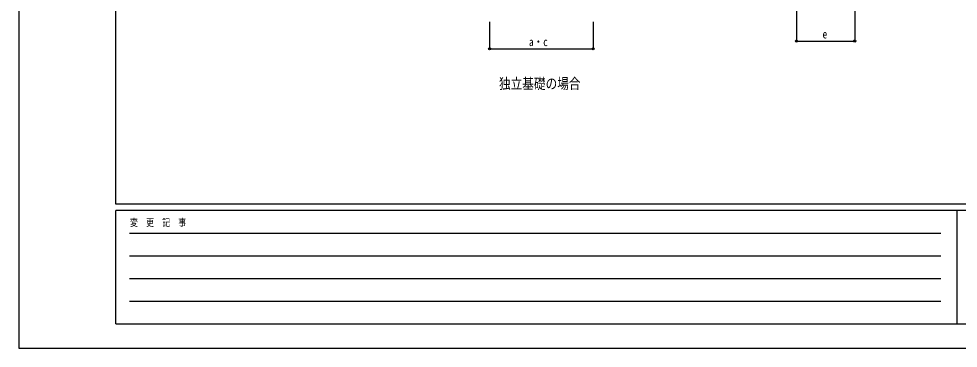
# Model space of a CAD drawing. Units: millimetres, scale not verified. Extents: x -10512 to 10512, y -7425 to 7425.
# Drawn here: x -10512 to -3253, y -7425 to -4883 of the extents above; entities that cross this region are included whole.
import ezdxf
from ezdxf.enums import TextEntityAlignment as Align

# ---------------------------------------------------------------- set-up
doc = ezdxf.new("R2010")
doc.units = ezdxf.units.MM
doc.header["$LTSCALE"] = 30
for name, color, linetype in [('0-2_USER1', 3, 'Continuous'), ('0-6_YKK_D', 6, 'Continuous'), ('0-7_YKK_ZWAK', 7, 'Continuous')]:
    doc.layers.add(name, color=color, linetype=linetype)
doc.styles.add('ＭＳ ゴシック', font='')
doc.styles.get('ＭＳ ゴシック').set_extended_font_data('MS Gothic')

msp = doc.modelspace()

# ---------------------------------------------------------------- linework, layer by layer
at = {"layer": '0-6_YKK_D'}
for p, q in [((-4502.57, -4805.09), (-4502.57, -5056.09)), ((-4052.57, -4805.09), (-4052.57, -5056.09)), ((-6874.29, -4906.02), (-6874.29, -5115.33)), ((-6074.29, -4906.02), (-6074.29, -5115.33)), ((-4502.57, -5055.09), (-4052.57, -5055.09)), ((-6874.29, -5114.33), (-6074.29, -5114.33))]:
    msp.add_line(p, q, dxfattribs=at)
for centre in [(-4502.57, -5055.09), (-4052.57, -5055.09), (-6874.29, -5114.33), (-6074.29, -5114.33)]:
    msp.add_circle(centre, 8.5, dxfattribs=at)
at = {"layer": '0-7_YKK_ZWAK'}
for p, q in [((-9762.45, -6312.5), (-9762.45, 6937.5)), ((9737.55, -6312.5), (-9762.45, -6312.5)), ((-3262.45, -6362.5), (-9762.45, -6362.5)), ((-9762.45, -7237.5), (-9762.45, -6362.5)), ((-3262.45, -6362.5), (-3262.45, -7237.5)), ((-12.45, -6362.5), (-3262.45, -6362.5)), ((-9656.2, -6537.5), (-3387.45, -6537.5)), ((-9656.2, -6712.5), (-3387.45, -6712.5)), ((-9656.2, -6887.5), (-3387.45, -6887.5)), ((-9656.2, -7062.5), (-3387.45, -7062.5)), ((-9762.45, -7237.5), (-3262.45, -7237.5)), ((-3262.45, -7237.5), (-12.45, -7237.5))]:
    msp.add_line(p, q, dxfattribs=at)
msp.add_lwpolyline([(-10512.5, -7425), (10512.5, -7425), (10512.5, 7425), (-10512.5, 7425)], close=True, dxfattribs=at)

# ---------------------------------------------------------------- texts
at = {"layer": '0-2_USER1', "style": 'ＭＳ ゴシック', "width": 0.8}
msp.add_text('独立基礎の場合', height=82.48, dxfattribs=at).set_placement((-6801.64, -5448.94), align=Align.BOTTOM_LEFT)
at = {"layer": '0-6_YKK_D', "style": 'ＭＳ ゴシック', "width": 0.8}
for s, p in [('e', (-4301.57, -5054.29)), ('a・c', (-6570.29, -5113.53))]:
    msp.add_text(s, height=65.98, dxfattribs=at).set_placement(p, align=Align.BOTTOM_LEFT)
at = {"layer": '0-7_YKK_ZWAK', "style": 'ＭＳ ゴシック', "width": 0.8}
msp.add_text('変  更  記  事', height=54.99, dxfattribs=at).set_placement((-9653.28, -6500), align=Align.BOTTOM_LEFT)

doc.saveas('drawing.dxf')
